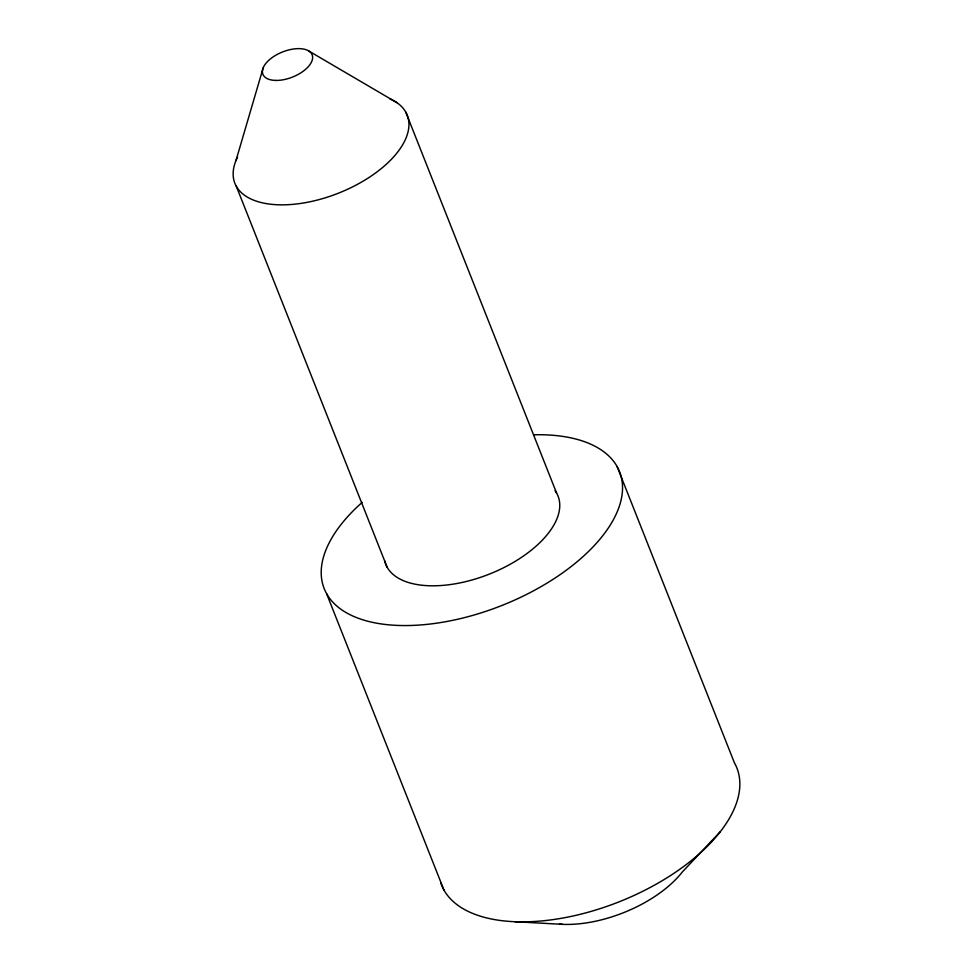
<?xml version="1.0" encoding="UTF-8"?>
<svg xmlns="http://www.w3.org/2000/svg" width="973" height="973" viewBox="0 0 973 973"><rect width="100%" height="100%" fill="white"/><g stroke="black" fill="none" stroke-linecap="round" stroke-linejoin="round"><path stroke-width="1.46" d="M235.977 160.557L263.209 67.782M720.227 831.781L682.389 871.893A92.654 47.3 -21.6 0 1 559.548 924.18M514.826 921.711L562.564 924.35M309.171 51.216L396.826 102.615M617.113 466.554L734.433 762.856A158.842 81.1 -21.6 0 1 622.452 900.475A158.842 81.1 -21.6 0 1 440.842 883.131M405.765 112.09L556.592 493.056M236.317 186.281L387.145 567.235M326.624 593.737L443.943 890.04M389.711 98.747A92.654 47.3 -21.6 0 1 336.536 193.919A92.654 47.3 -21.6 0 1 237.594 156.994M555.096 490.708A92.654 47.3 -21.6 0 1 491.523 573.231A92.654 47.3 -21.6 0 1 384.651 560.825M533.593 434.797A158.842 81.1 -21.6 0 1 601.63 537.108A158.842 81.1 -21.6 0 1 381.38 623.948A158.842 81.1 -21.6 0 1 362.175 502.384M275.128 80.406A26.478 13.513 -21.6 0 0 312.625 57.358A26.478 13.513 -21.6 0 0 274.8 55.814A26.478 13.513 -21.6 0 0 275.128 80.406"/></g></svg>
